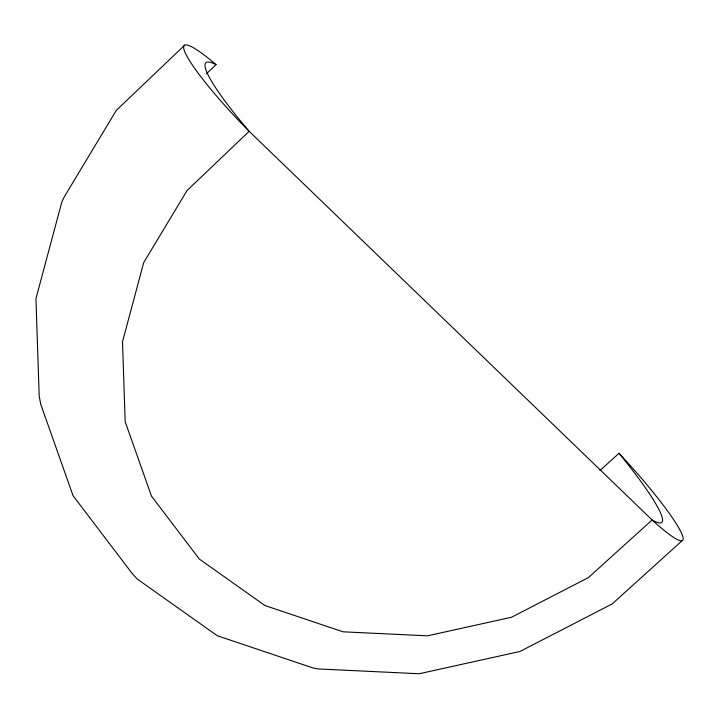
<?xml version="1.0" encoding="UTF-8"?>
<svg xmlns="http://www.w3.org/2000/svg" width="719" height="719" viewBox="0 0 719 719"><rect width="100%" height="100%" fill="white"/><g stroke="black" fill="none" stroke-linecap="round" stroke-linejoin="round"><path stroke-width="1.08" d="M184.594 45.252L116.316 110.367L64.306 196.79L61.834 201.985L35.95 298.646L39.194 396.286L40.74 404.285L73.041 495.697L131.82 573.016L137.167 578.993L217.264 635.731L312.648 667.834L317.906 668.922L419.177 673.748L519.963 651.486L612.237 603.897L682.313 540.526M206.371 73.859L216.042 64.629A129.402 17.247 46.4 0 0 249.151 131.307L652.124 519.981A93.191 11.369 47.9 0 0 680.776 531.602A93.191 11.369 47.9 0 0 619.023 453.294L599.988 470.505M619.023 453.294A129.402 15.791 47.9 0 1 652.124 519.972L588.403 577.6L511.47 617.27L427.454 635.83L343.026 631.803L264.907 605.515L199.316 559.049L151.466 496.101L125.169 421.685L122.509 341.723L143.71 262.57L187.066 190.517L249.151 131.307A93.191 12.421 46.4 0 1 185.942 54.347A93.191 12.421 46.4 0 1 216.051 64.629"/></g></svg>
